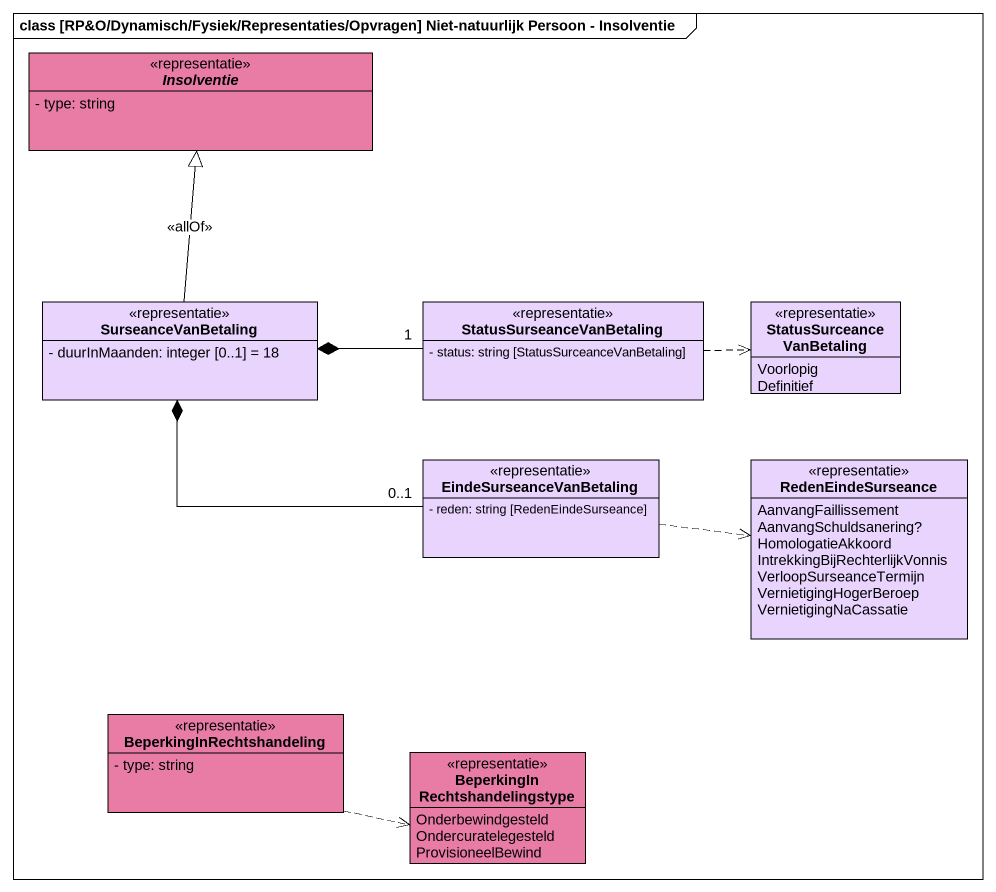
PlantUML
@startuml
mainframe class [RP&O/Dynamisch/Fysiek/Representaties/Opvragen] Niet-natuurlijk Persoon - Insolventie
hide circle
hide empty members
skinparam classAttributeIconSize 0
abstract class Insolventie <<representatie>> #E87CA4 {
  - type: string
}
class SurseanceVanBetaling <<representatie>> #E9D4FE {
  - duurInMaanden: integer [0..1] = 18
}
class StatusSurseanceVanBetaling <<representatie>> #E9D4FE {
  - status: string [StatusSurceanceVanBetaling]
}
enum StatusSurceanceVanBetaling <<representatie>> #E9D4FE {
  Voorlopig
  Definitief
}
class EindeSurseanceVanBetaling <<representatie>> #E9D4FE {
  - reden: string [RedenEindeSurseance]
}
enum RedenEindeSurseance <<representatie>> #E9D4FE {
  AanvangFaillissement
  AanvangSchuldsanering?
  HomologatieAkkoord
  IntrekkingBijRechterlijkVonnis
  VerloopSurseanceTermijn
  VernietigingHogerBeroep
  VernietigingNaCassatie
}
class BeperkingInRechtshandeling <<representatie>> #E87CA4 {
  - type: string
}
enum "BeperkingInRechtshandelingstype" as BeperkingInRechtshandelingst <<representatie>> #E87CA4 {
  Onderbewindgesteld
  Ondercuratelegesteld
  ProvisioneelBewind
}
SurseanceVanBetaling -up-|> Insolventie : <<allOf>>
StatusSurseanceVanBetaling "1" -left-* SurseanceVanBetaling
StatusSurseanceVanBetaling .right.> StatusSurceanceVanBetaling
EindeSurseanceVanBetaling "0..1" -left-* SurseanceVanBetaling
EindeSurseanceVanBetaling .right.> RedenEindeSurseance
BeperkingInRechtshandeling .right.> BeperkingInRechtshandelingst
@enduml
